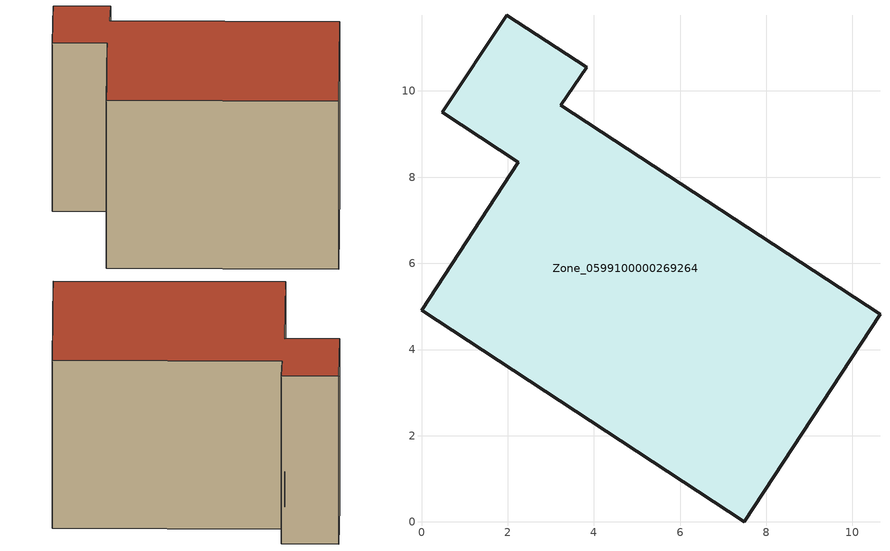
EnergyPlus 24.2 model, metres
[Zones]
Zone_0599100000269264
 floor ground (C_G): 10.64,4.82 7.49,0 0,4.91 2.25,8.35 0.48,9.5 1.98,11.76 3.84,10.55 3.23,9.67 z0
 wall outside (C_F): 3.84,10.55 1.98,11.76 0.48,9.5 2.25,8.35 0,4.91 7.49,0 10.64,4.82 3.23,9.67 3.84,10.55 z0:7.63
 roof outside (C_R): 10.64,4.82 3.23,9.67 3.84,10.55 1.98,11.76 0.48,9.5 2.25,8.35 0,4.91 7.49,0 z7.63
[BUILDING]
Pand.0599100000269264: North Axis=0; Terrain=City; Loads Convergence Tolerance Value=0.04; Temperature Convergence Tolerance Value=0.4; Solar Distribution=FullExterior; Maximum Number of Warmup Days=25; Minimum Number of Warmup Days=1
[Site:Location]
Rotterdam.The.Hague.AP_ZH_NLD Design_Conditions: Latitude=51.96; Longitude=4.45; Time Zone=1; Elevation=-4.5
[SITE:GROUNDTEMPERATURE:BUILDINGSURFACE]
18, 18, 18, 18, 18, 18, 18, 18, 18, 18, 18, 18
[MATERIAL] Thermal Absorptance=0.9; Solar Absorptance=0.7; Visible Absorptance=0.7
Name | Roughness | Thickness | Conductivity | Density | Specific Heat
G.TC.1975-1991 | MediumSmooth | 0.15 | 0.288461 | 540 | 1210
F.TC.1975-1991 | Rough | 0.3 | 0.230769 | 1920 | 840
R.TC.1975-1991 | MediumRough | 0.2 | 0.153846 | 1500 | 1000
[CONSTRUCTION]
C_G: G.TC.1975-1991
C_F: F.TC.1975-1991
C_R: R.TC.1975-1991
[ZONE]
Zone_0599100000269264: Type=1; Multiplier=1; Ceiling Height=Autocalculate; Volume=Autocalculate; Floor Area=autocalculate; Part of Total Floor Area=Yes
[ZONEINFILTRATION:DESIGNFLOWRATE]
Infil_Zone_0599100000269264: Zone or ZoneList or Space or SpaceList=Zone_0599100000269264; Schedule=AlwaysOn; Design Flow Rate Calculation Method=Flow/Area; Flow Rate per Floor Area=0.003; Constant Term Coefficient=1; Temperature Term Coefficient=0; Velocity Term Coefficient=0; Velocity Squared Term Coefficient=0
[HVACTEMPLATE:ZONE:IDEALLOADSAIRSYSTEM]
Zone_0599100000269264: Maximum Heating Supply Air Temperature=50; Minimum Cooling Supply Air Temperature=13; Maximum Heating Supply Air Humidity Ratio=0.0156; Minimum Cooling Supply Air Humidity Ratio=0.0077; Heating Limit=NoLimit; Cooling Limit=NoLimit; Dehumidification Control Type=ConstantSensibleHeatRatio; Cooling Sensible Heat Ratio=0.7; Dehumidification Setpoint=60; Humidification Control Type=None; Humidification Setpoint=30; Outdoor Air Method=None; Outdoor Air Flow Rate per Person=0.00944; Outdoor Air Flow Rate per Zone Floor Area=0; Outdoor Air Flow Rate per Zone=0; Demand Controlled Ventilation Type=None; Outdoor Air Economizer Type=NoEconomizer; Heat Recovery Type=None; Sensible Heat Recovery Effectiveness=0.7; Latent Heat Recovery Effectiveness=0.65
[ZONECONTROL:THERMOSTAT]
ThermostatControl_Zone_0599100000269264: Zone or ZoneList=Zone_0599100000269264; Control Type Schedule=DualSetpointControlType; Control 1=Thermostat_Zone_0599100000269264; Temperature Difference Between Cutout And Setpoint=0
[THERMOSTATSETPOINT:DUALSETPOINT]
Thermostat_Zone_0599100000269264: Heating Setpoint Temperature Schedule=HeatingSetpoint_Zone_0599100000269264; Cooling Setpoint Temperature Schedule=CoolingSetpoint_Zone_0599100000269264
[SCHEDULE:COMPACT]
HeatingSetpoint_Zone_0599100000269264: Through: 12/31, For: AllDays, Until: 24:00, 21
CoolingSetpoint_Zone_0599100000269264: Through: 12/31, For: AllDays, Until: 24:00, 24
DualSetpointControlType: Through: 12/31, For: AllDays, Until: 24:00, 4
AlwaysOn: Through: 12/31, For: AllDays, Until: 24:00, 1
